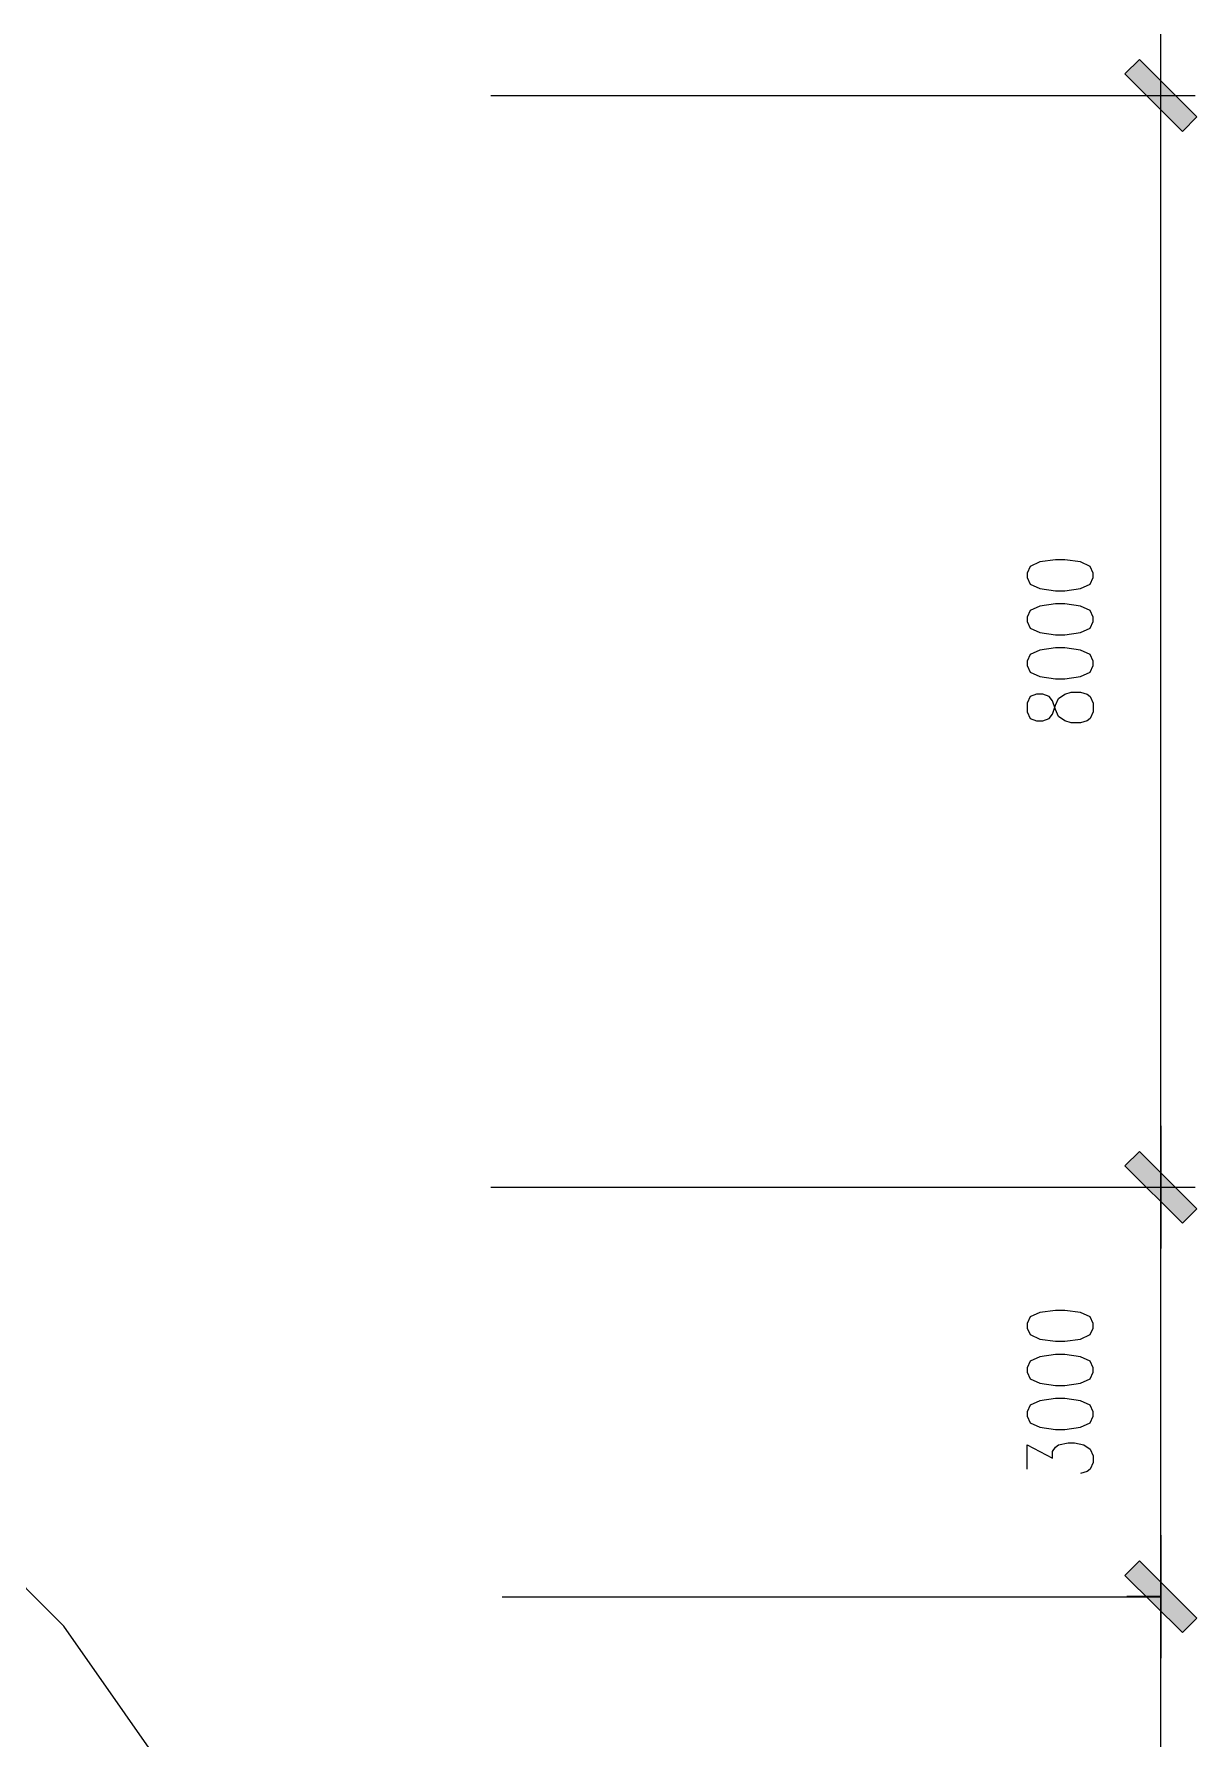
# Model space of a CAD drawing. Header units: millimetres. Extents: x 568 to 57335, y 85 to 28579.
# Drawn here: x 56874.2 to 56959.4, y 28231.8 to 28356.7 of the extents above; entities that cross this region are included whole.
import ezdxf

# ---------------------------------------------------------------- set-up
doc = ezdxf.new("R2010")
doc.units = ezdxf.units.MM

msp = doc.modelspace()

# ---------------------------------------------------------------- hatches: boundary and pattern name
h = msp.add_hatch(color=0)
h.dxf.hatch_style = 2
h.paths.add_polyline_path([(56959.38, 28350.59), (56958.32, 28349.52), (56954.11, 28353.73), (56955.18, 28354.78)])
h = msp.add_hatch(color=0)
h.dxf.hatch_style = 2
h.paths.add_polyline_path([(56959.38, 28270.6), (56958.32, 28269.55), (56954.11, 28273.74), (56955.18, 28274.8)])
h = msp.add_hatch(color=0)
h.dxf.hatch_style = 2
h.paths.add_polyline_path([(56954.11, 28273.74), (56955.18, 28274.8), (56959.38, 28270.6), (56958.32, 28269.55)])
h = msp.add_hatch(color=0)
h.dxf.hatch_style = 2
h.paths.add_polyline_path([(56959.38, 28240.61), (56958.32, 28239.55), (56954.11, 28243.74), (56955.18, 28244.81)])
h = msp.add_hatch(color=0)
h.dxf.hatch_style = 2
h.paths.add_polyline_path([(56954.11, 28243.74), (56955.18, 28244.81), (56959.38, 28240.61), (56958.32, 28239.55)])

# ---------------------------------------------------------------- linework, layer by layer
at = {"color": 0, "lineweight": 0}
for points in [[(56956.74, 28347.66), (56956.74, 28356.65)], [(56907.64, 28352.15), (56959.24, 28352.15)], [(56956.74, 28272.2), (56956.74, 28352.12)], [(56956.74, 28267.68), (56956.74, 28276.67)], [(56956.74, 28276.67), (56956.74, 28267.68)], [(56897.41, 28182.19), (56896.05, 28197.82), (56891.99, 28212.97), (56885.36, 28227.18), (56876.37, 28240.03), (56865.28, 28251.12), (56852.43, 28260.12), (56838.21, 28266.75), (56823.06, 28270.81), (56807.44, 28272.17)], [(56907.64, 28272.17), (56959.24, 28272.17)], [(56907.64, 28272.17), (56959.24, 28272.17)], [(56956.74, 28242.21), (56956.74, 28272.14)], [(56946.94, 28251.52), (56946.94, 28253.3), (56948.79, 28252.33), (56948.79, 28252.82), (56949.02, 28253.13), (56949.24, 28253.3), (56949.94, 28253.46), (56950.4, 28253.46), (56951.09, 28253.3), (56951.55, 28252.98), (56951.79, 28252.49), (56951.79, 28252.01), (56951.55, 28251.52), (56951.33, 28251.36), (56950.86, 28251.2)], [(56956.74, 28237.68), (56956.74, 28246.68)], [(56956.74, 28246.68), (56956.74, 28237.68)], [(56956.74, 28242.15), (56908.49, 28242.15)], [(56956.74, 28242.18), (56954.24, 28242.18)], [(56956.74, 28242.18), (56954.24, 28242.18)], [(56956.74, 28104.74), (56956.74, 28242.15)]]:
    msp.add_lwpolyline(points, dxfattribs=at)
for points in [[(56959.38, 28350.59), (56958.32, 28349.52), (56954.11, 28353.73), (56955.18, 28354.78)], [(56946.94, 28316.85), (56947.17, 28316.36), (56947.86, 28316.04), (56949.02, 28315.87), (56949.71, 28315.87), (56950.86, 28316.04), (56951.55, 28316.36), (56951.79, 28316.85), (56951.79, 28317.17), (56951.55, 28317.65), (56950.86, 28317.98), (56949.71, 28318.14), (56949.02, 28318.14), (56947.86, 28317.98), (56947.17, 28317.65), (56946.94, 28317.17)], [(56946.94, 28313.62), (56947.17, 28313.13), (56947.86, 28312.81), (56949.02, 28312.65), (56949.71, 28312.65), (56950.86, 28312.81), (56951.55, 28313.13), (56951.79, 28313.62), (56951.79, 28313.94), (56951.55, 28314.42), (56950.86, 28314.75), (56949.71, 28314.91), (56949.02, 28314.91), (56947.86, 28314.75), (56947.17, 28314.42), (56946.94, 28313.94)], [(56946.94, 28310.39), (56947.17, 28309.9), (56947.86, 28309.58), (56949.02, 28309.42), (56949.71, 28309.42), (56950.86, 28309.58), (56951.55, 28309.9), (56951.79, 28310.39), (56951.79, 28310.71), (56951.55, 28311.19), (56950.86, 28311.51), (56949.71, 28311.68), (56949.02, 28311.68), (56947.86, 28311.51), (56947.17, 28311.19), (56946.94, 28310.71)], [(56946.94, 28306.99), (56947.17, 28306.51), (56947.63, 28306.35), (56948.1, 28306.35), (56948.55, 28306.51), (56948.79, 28306.83), (56949.02, 28307.48), (56949.24, 28307.97), (56949.71, 28308.29), (56950.17, 28308.45), (56950.86, 28308.45), (56951.33, 28308.29), (56951.55, 28308.13), (56951.79, 28307.64), (56951.79, 28306.99), (56951.55, 28306.51), (56951.33, 28306.35), (56950.86, 28306.19), (56950.17, 28306.19), (56949.71, 28306.35), (56949.24, 28306.67), (56949.02, 28307.16), (56948.79, 28307.81), (56948.55, 28308.13), (56948.1, 28308.29), (56947.63, 28308.29), (56947.17, 28308.13), (56946.94, 28307.64)], [(56959.38, 28270.6), (56958.32, 28269.55), (56954.11, 28273.74), (56955.18, 28274.8)], [(56954.11, 28273.74), (56955.18, 28274.8), (56959.38, 28270.6), (56958.32, 28269.55)], [(56946.94, 28261.86), (56947.17, 28261.38), (56947.86, 28261.05), (56949.02, 28260.89), (56949.71, 28260.89), (56950.86, 28261.05), (56951.55, 28261.38), (56951.79, 28261.86), (56951.79, 28262.18), (56951.55, 28262.67), (56950.86, 28262.99), (56949.71, 28263.15), (56949.02, 28263.15), (56947.86, 28262.99), (56947.17, 28262.67), (56946.94, 28262.18)], [(56946.94, 28258.63), (56947.17, 28258.14), (56947.86, 28257.82), (56949.02, 28257.66), (56949.71, 28257.66), (56950.86, 28257.82), (56951.55, 28258.14), (56951.79, 28258.63), (56951.79, 28258.95), (56951.55, 28259.43), (56950.86, 28259.76), (56949.71, 28259.92), (56949.02, 28259.92), (56947.86, 28259.76), (56947.17, 28259.43), (56946.94, 28258.95)], [(56946.94, 28255.4), (56947.17, 28254.91), (56947.86, 28254.59), (56949.02, 28254.43), (56949.71, 28254.43), (56950.86, 28254.59), (56951.55, 28254.91), (56951.79, 28255.4), (56951.79, 28255.73), (56951.55, 28256.2), (56950.86, 28256.53), (56949.71, 28256.69), (56949.02, 28256.69), (56947.86, 28256.53), (56947.17, 28256.2), (56946.94, 28255.73)], [(56959.38, 28240.61), (56958.32, 28239.55), (56954.11, 28243.74), (56955.18, 28244.81)], [(56954.11, 28243.74), (56955.18, 28244.81), (56959.38, 28240.61), (56958.32, 28239.55)]]:
    msp.add_lwpolyline(points, close=True, dxfattribs=at)

doc.saveas('drawing.dxf')
